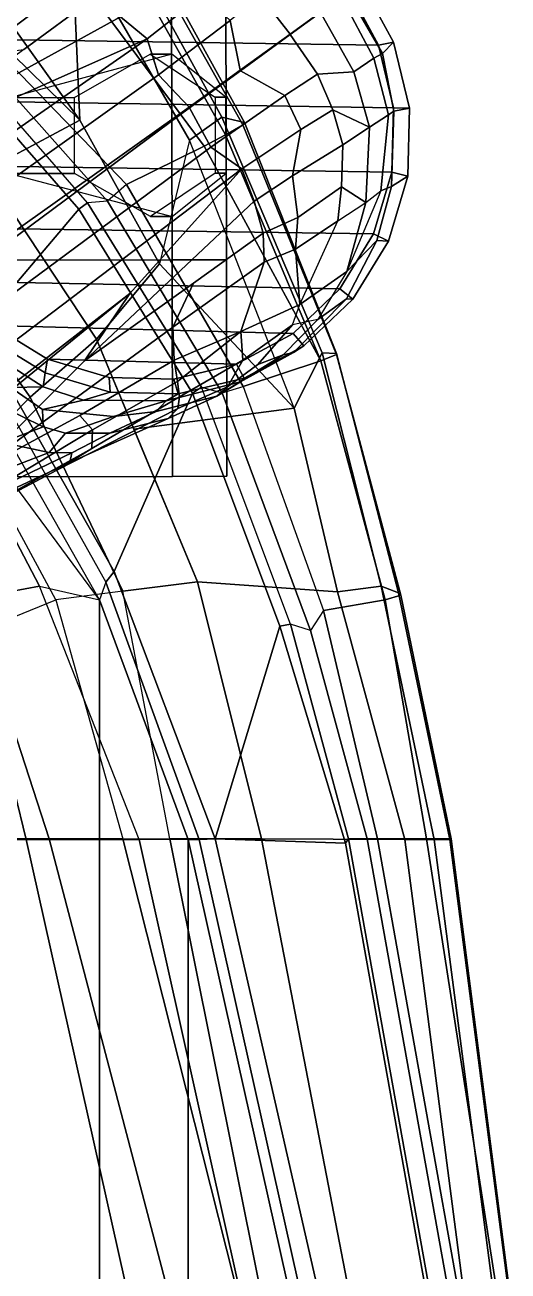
# Model space of a CAD drawing. Header units: inches. Extents: x -15.6 to 12, y -13.7 to 13.7.
# Drawn here: x 10.385 to 11.779, y 4.533 to 8.128 of the extents above; entities that cross this region are included whole.
import ezdxf

# ---------------------------------------------------------------- set-up
doc = ezdxf.new("R2010")
doc.units = ezdxf.units.IN
doc.header["$MEASUREMENT"] = 0
for name, color, linetype in [('SEAT-BASE', 5, 'Continuous'), ('SEAT-CASTER', 5, 'Continuous'), ('SEAT-FABRIC', 5, 'Continuous'), ('SEAT-FRAME', 5, 'Continuous')]:
    doc.layers.add(name, color=color, linetype=linetype)

msp = doc.modelspace()

# ---------------------------------------------------------------- linework, layer by layer
at = {"layer": 'SEAT-BASE'}
for points in [[(11.0652, 8.212, 3.9596), (11.1504, 8.1016, 3.9786), (11.2378, 8.1648, 3.8339), (11.1045, 8.3093, 3.8153)], [(11.3214, 8.2255, 2.5724), (11.4056, 8.0705, 2.5724), (10.1004, 8.0894, 2.5724), (10.1976, 8.2481, 2.5724)], [(10.8989, 8.2155, 4.0332), (10.7645, 8.234, 4.0356), (10.6612, 8.1517, 4.1008), (10.7381, 8.0888, 4.1389)], [(11.3558, 8.2505, 2.6048), (11.3156, 8.2211, 3.5525), (11.4166, 8.0463, 3.4731), (11.4492, 8.0784, 2.6048)], [(11.3558, 8.2505, 2.6048), (11.4492, 8.0784, 2.6048), (11.4056, 8.0705, 2.5724), (11.3214, 8.2255, 2.5724)], [(10.5811, 8.205, 4.0477), (10.3818, 8.0576, 4.1157), (10.0716, 7.8278, 4.209), (10.6612, 8.1517, 4.1008)], [(10.2426, 8.0401, 4.0889), (10.5018, 8.2337, 3.9934), (10.2908, 8.2308, 3.8747), (10.1528, 8.0734, 4.0121)], [(10.5018, 8.2337, 3.9934), (10.2426, 8.0401, 4.0889), (10.3818, 8.0576, 4.1157), (10.5811, 8.205, 4.0477)], [(10.7707, 7.9846, 4.1776), (10.978, 8.1412, 4.059), (10.8989, 8.2155, 4.0332), (10.7381, 8.0888, 4.1389)], [(11.0064, 7.9975, 4.1136), (11.1504, 8.1016, 3.9786), (11.0652, 8.212, 3.9596), (10.978, 8.1412, 4.059)], [(11.3341, 7.9933, 3.8153), (11.3917, 8.0324, 3.6517), (11.2987, 8.2088, 3.6581), (11.2379, 8.1647, 3.8339)], [(11.4166, 8.0463, 3.4731), (11.3156, 8.2211, 3.5525), (11.2987, 8.2088, 3.6581), (11.3917, 8.0324, 3.6517)], [(11.1504, 8.1016, 3.9786), (11.1507, 8.1011, 3.9786), (11.2379, 8.1647, 3.8339), (11.2378, 8.1648, 3.8339)], [(11.3341, 7.9933, 3.8153), (11.2379, 8.1647, 3.8339), (11.1507, 8.1011, 3.9786), (11.2295, 7.986, 3.9596)], [(10.6612, 8.1517, 4.1008), (10.0716, 7.8278, 4.209), (10.2964, 7.8921, 4.2077), (10.7381, 8.0888, 4.1389)], [(10.7707, 7.9846, 4.1776), (10.8596, 7.8907, 4.1833), (11.0064, 7.9975, 4.1136), (10.978, 8.1412, 4.059)], [(11.1504, 8.1016, 3.9786), (11.0064, 7.9975, 4.1136), (11.0072, 7.9963, 4.1136), (11.1507, 8.1011, 3.9786)], [(11.1352, 7.925, 4.059), (11.2295, 7.986, 3.9596), (11.1507, 8.1011, 3.9786), (11.0072, 7.9963, 4.1136)], [(1.2953, 1.5183, 6.6264), (10.7381, 8.0888, 4.1389), (10.2964, 7.8921, 4.2077), (1.1848, 1.6988, 6.5161)], [(10.7707, 7.9846, 4.1776), (10.7381, 8.0888, 4.1389), (1.2953, 1.5183, 6.6264), (1.4887, 1.3703, 6.6746)], [(11.449, 7.8896, 2.5724), (10.0476, 7.9111, 2.5724), (10.1004, 8.0894, 2.5724), (11.4056, 8.0705, 2.5724)], [(11.4492, 8.0784, 2.6048), (11.4949, 7.888, 2.6048), (11.449, 7.8896, 2.5724), (11.4056, 8.0705, 2.5724)], [(11.4949, 7.888, 2.6048), (11.4492, 8.0784, 2.6048), (11.4166, 8.0463, 3.4731), (11.4502, 7.8792, 3.533)], [(11.434, 7.8688, 3.6164), (11.3917, 8.0324, 3.6517), (11.3341, 7.9933, 3.8153), (11.3793, 7.8339, 3.7698)], [(11.434, 7.8688, 3.6164), (11.4502, 7.8792, 3.533), (11.4166, 8.0463, 3.4731), (11.3917, 8.0324, 3.6517)], [(10.8596, 7.8907, 4.1833), (10.7707, 7.9846, 4.1776), (1.4887, 1.3703, 6.6746), (1.581, 1.2915, 6.6862)], [(10.8596, 7.8907, 4.1833), (10.8603, 7.8897, 4.1833), (11.0072, 7.9963, 4.1136), (11.0064, 7.9975, 4.1136)], [(11.1352, 7.925, 4.059), (11.0072, 7.9963, 4.1136), (10.8603, 7.8897, 4.1833), (10.9221, 7.7762, 4.1776)], [(11.2739, 7.8836, 3.9343), (11.2295, 7.986, 3.9596), (11.1352, 7.925, 4.059), (11.1813, 7.8267, 4.0332)], [(11.2739, 7.8836, 3.9343), (11.3793, 7.8339, 3.7698), (11.3341, 7.9933, 3.8153), (11.2295, 7.986, 3.9596)], [(11.449, 7.8896, 2.5724), (11.4442, 7.7036, 2.5724), (10.0427, 7.7251, 2.5724), (10.0476, 7.9111, 2.5724)], [(11.0112, 7.713, 4.1389), (11.1813, 7.8267, 4.0332), (11.1352, 7.925, 4.059), (10.9221, 7.7762, 4.1776)], [(10.8596, 7.8907, 4.1833), (1.581, 1.2915, 6.6862), (1.7169, 1.1045, 6.6862), (10.8603, 7.8897, 4.1833)], [(1.7169, 1.1045, 6.6862), (1.7632, 0.9924, 6.6746), (10.9221, 7.7762, 4.1776), (10.8603, 7.8897, 4.1833)], [(11.2739, 7.8836, 3.9343), (11.1813, 7.8267, 4.0332), (11.1575, 7.6932, 4.0356), (11.3026, 7.782, 3.8963)], [(11.2739, 7.8836, 3.9343), (11.3026, 7.782, 3.8963), (11.3793, 7.8339, 3.7698), (11.2739, 7.8836, 3.9343)], [(11.4123, 7.65, 3.601), (11.4429, 7.6622, 3.477), (11.4502, 7.8792, 3.533), (11.434, 7.8688, 3.6164)], [(11.4949, 7.888, 2.6048), (11.4502, 7.8792, 3.533), (11.4429, 7.6622, 3.477), (11.4898, 7.6923, 2.6048)], [(11.4949, 7.888, 2.6048), (11.4898, 7.6923, 2.6048), (11.4442, 7.7036, 2.5724), (11.449, 7.8896, 2.5724)], [(11.4123, 7.65, 3.601), (11.434, 7.8688, 3.6164), (11.3793, 7.8339, 3.7698), (11.3691, 7.6165, 3.6932)], [(11.0112, 7.713, 4.1389), (11.0472, 7.6204, 4.1008), (11.1575, 7.6932, 4.0356), (11.1813, 7.8267, 4.0332)], [(11.2989, 7.6611, 3.859), (11.3691, 7.6165, 3.6932), (11.3793, 7.8339, 3.7698), (11.3026, 7.782, 3.8963)], [(1.7632, 0.9924, 6.6746), (1.8442, 0.7627, 6.6264), (11.0112, 7.713, 4.1389), (10.9221, 7.7762, 4.1776)], [(11.2989, 7.6611, 3.859), (11.3026, 7.782, 3.8963), (11.1575, 7.6932, 4.0356), (11.1727, 7.5727, 3.9782)], [(1.9818, 0.6018, 6.5161), (10.6876, 7.3537, 4.2077), (11.0112, 7.713, 4.1389), (1.8442, 0.7627, 6.6264)], [(11.3913, 7.5252, 2.5724), (10.0861, 7.5441, 2.5724), (10.0427, 7.7251, 2.5724), (11.4442, 7.7036, 2.5724)], [(11.0112, 7.713, 4.1389), (10.6876, 7.3537, 4.2077), (10.5569, 7.1597, 4.209), (11.0472, 7.6204, 4.1008)], [(11.4898, 7.6923, 2.6048), (11.4342, 7.5046, 2.6048), (11.3913, 7.5252, 2.5724), (11.4442, 7.7036, 2.5724)], [(11.0732, 7.5278, 4.0477), (11.1727, 7.5727, 3.9782), (11.1575, 7.6932, 4.0356), (11.0472, 7.6204, 4.1008)], [(11.2989, 7.6611, 3.859), (11.1727, 7.5727, 3.9782), (11.1664, 7.4813, 3.9225), (11.288, 7.5636, 3.8095)], [(11.2989, 7.6611, 3.859), (11.288, 7.5636, 3.8095), (11.3691, 7.6165, 3.6932), (11.2989, 7.6611, 3.859)], [(11.4009, 7.5069, 3.3865), (11.4429, 7.6622, 3.477), (11.4123, 7.65, 3.601), (11.314, 7.417, 3.5516)], [(11.4342, 7.5046, 2.6048), (11.4898, 7.6923, 2.6048), (11.4429, 7.6622, 3.477), (11.4009, 7.5069, 3.3865)], [(11.4123, 7.65, 3.601), (11.314, 7.417, 3.5516), (11.3691, 7.6165, 3.6932), (11.4123, 7.65, 3.601)], [(11.0472, 7.6204, 4.1008), (10.5569, 7.1597, 4.209), (10.8714, 7.3838, 4.1157), (11.0732, 7.5278, 4.0477)], [(11.3691, 7.6165, 3.6932), (11.314, 7.417, 3.5516), (11.1784, 7.3215, 3.7066), (11.288, 7.5636, 3.8095)], [(11.0732, 7.5278, 4.0477), (11.0759, 7.4435, 3.9934), (11.1664, 7.4813, 3.9225), (11.1727, 7.5727, 3.9782)], [(11.1784, 7.3215, 3.7066), (11.288, 7.5636, 3.8095), (11.1664, 7.4813, 3.9225), (11.1784, 7.3215, 3.7066)], [(11.3913, 7.5252, 2.5724), (11.2941, 7.3666, 2.5724), (10.1703, 7.3892, 2.5724), (10.0861, 7.5441, 2.5724)], [(11.0732, 7.5278, 4.0477), (10.8714, 7.3838, 4.1157), (10.8117, 7.2567, 4.0889), (11.0759, 7.4435, 3.9934)], [(11.4342, 7.5046, 2.6048), (11.3319, 7.3376, 2.6048), (11.2941, 7.3666, 2.5724), (11.3913, 7.5252, 2.5724)], [(11.1784, 7.3215, 3.7066), (11.1664, 7.4813, 3.9225), (11.0759, 7.4435, 3.9934), (11.008, 7.2436, 3.8747)], [(11.3128, 7.3383, 3.2725), (11.4009, 7.5069, 3.3865), (11.314, 7.417, 3.5516), (11.2307, 7.2786, 3.4479)], [(11.4342, 7.5046, 2.6048), (11.4009, 7.5069, 3.3865), (11.3128, 7.3383, 3.2725), (11.3319, 7.3376, 2.6048)], [(10.8157, 7.161, 4.0121), (11.008, 7.2436, 3.8747), (11.0759, 7.4435, 3.9934), (10.8117, 7.2567, 4.0889)], [(11.314, 7.417, 3.5516), (11.2307, 7.2786, 3.4479), (11.1577, 7.263, 3.6344), (11.1784, 7.3215, 3.7066)], [(11.1591, 7.2385, 2.5724), (10.2917, 7.2612, 2.5724), (10.1703, 7.3892, 2.5724), (11.2941, 7.3666, 2.5724)], [(10.2295, 6.8314, 4.2497), (10.8117, 7.2567, 4.0889), (10.8714, 7.3838, 4.1157), (10.5569, 7.1597, 4.209)], [(1.9818, 0.6018, 6.5161), (2.1183, 0.6616, 6.4477), (9.3076, 6.2305, 4.5256), (10.6876, 7.3537, 4.2077)], [(10.6876, 7.3537, 4.2077), (9.3076, 6.2305, 4.5256), (10.2295, 6.8314, 4.2497), (10.5569, 7.1597, 4.209)], [(11.1598, 7.1832, 3.2632), (11.3128, 7.3383, 3.2725), (11.2307, 7.2786, 3.4479), (11.1305, 7.1762, 3.4209)], [(11.3319, 7.3376, 2.6048), (11.1899, 7.2028, 2.6048), (11.1591, 7.2385, 2.5724), (11.2941, 7.3666, 2.5724)], [(11.1899, 7.2028, 2.6048), (11.3319, 7.3376, 2.6048), (11.3128, 7.3383, 3.2725), (11.1598, 7.1832, 3.2632)], [(11.1577, 7.263, 3.6344), (11.1784, 7.3215, 3.7066), (11.008, 7.2436, 3.8747), (11.0144, 7.1613, 3.7177)], [(11.1305, 7.1762, 3.4209), (11.2307, 7.2786, 3.4479), (11.1577, 7.263, 3.6344), (11.057, 7.1488, 3.5709)], [(10.8117, 7.2567, 4.0889), (10.2295, 6.8314, 4.2497), (10.544, 7.0015, 4.1297), (10.8157, 7.161, 4.0121)], [(10.444, 7.1244, 2.6048), (10.277, 7.2267, 2.6048), (10.2917, 7.2612, 2.5724), (10.4503, 7.164, 2.5724)], [(11.1591, 7.2385, 2.5724), (10.9956, 7.1497, 2.5724), (10.4503, 7.164, 2.5724), (10.2917, 7.2612, 2.5724)], [(11.008, 7.2436, 3.8747), (10.8157, 7.161, 4.0121), (10.8255, 7.0998, 3.9284), (11.008, 7.2436, 3.8747)], [(10.8312, 7.0551, 3.8395), (11.0144, 7.1613, 3.7177), (11.008, 7.2436, 3.8747), (10.8255, 7.0998, 3.9284)], [(10.9698, 7.0841, 3.5956), (11.057, 7.1488, 3.5709), (11.1577, 7.263, 3.6344), (11.0144, 7.1613, 3.7177)], [(11.1899, 7.2028, 2.6048), (11.0178, 7.1094, 2.6048), (10.9956, 7.1497, 2.5724), (11.1591, 7.2385, 2.5724)], [(10.2531, 7.2025, 2.9051), (10.4384, 7.0846, 2.9578), (10.3451, 7.0818, 3.053), (10.1498, 7.2051, 3.0153)], [(10.444, 7.1244, 2.6048), (10.4384, 7.0846, 2.9578), (10.2531, 7.2025, 2.9051), (10.277, 7.2267, 2.6048)], [(11.1899, 7.2028, 2.6048), (11.1598, 7.1832, 3.2632), (11.0076, 7.0989, 3.1412), (11.0178, 7.1094, 2.6048)], [(10.6317, 7.0688, 2.6048), (10.444, 7.1244, 2.6048), (10.4503, 7.164, 2.5724), (10.6287, 7.1112, 2.5724)], [(10.8147, 7.1063, 2.5724), (10.6287, 7.1112, 2.5724), (10.4503, 7.164, 2.5724), (10.9956, 7.1497, 2.5724)], [(10.5801, 6.96, 4.0508), (10.8255, 7.0998, 3.9284), (10.8157, 7.161, 4.0121), (10.544, 7.0015, 4.1297)], [(10.9698, 7.0841, 3.5956), (11.0144, 7.1613, 3.7177), (10.8312, 7.0551, 3.8395), (10.8262, 7.0221, 3.7598)], [(11.0076, 7.0989, 3.1412), (11.1598, 7.1832, 3.2632), (11.1305, 7.1762, 3.4209), (10.9392, 7.057, 3.395)], [(11.057, 7.1488, 3.5709), (10.9698, 7.0841, 3.5956), (10.9392, 7.057, 3.395), (11.1305, 7.1762, 3.4209)], [(10.444, 7.1244, 2.6048), (10.6317, 7.0688, 2.6048), (10.5547, 7.0456, 3.0201), (10.4384, 7.0846, 2.9578)], [(11.0178, 7.1094, 2.6048), (10.8274, 7.0637, 2.6048), (10.8147, 7.1063, 2.5724), (10.9956, 7.1497, 2.5724)], [(10.4384, 7.0846, 2.9578), (10.5547, 7.0456, 3.0201), (10.4361, 7.019, 3.1629), (10.3451, 7.0818, 3.053)], [(10.5783, 6.9067, 3.9476), (10.8312, 7.0551, 3.8395), (10.8255, 7.0998, 3.9284), (10.5801, 6.96, 4.0508)], [(10.8274, 7.0637, 2.6048), (10.6317, 7.0688, 2.6048), (10.6287, 7.1112, 2.5724), (10.8147, 7.1063, 2.5724)], [(10.7639, 7.0134, 3.2382), (10.7929, 7.0435, 3.0257), (11.0076, 7.0989, 3.1412), (10.9392, 7.057, 3.395)], [(10.8274, 7.0637, 2.6048), (11.0178, 7.1094, 2.6048), (11.0076, 7.0989, 3.1412), (10.7929, 7.0435, 3.0257)], [(10.7986, 6.9931, 3.6981), (10.9392, 7.057, 3.395), (10.9698, 7.0841, 3.5956), (10.8262, 7.0221, 3.7598)], [(10.4384, 6.9684, 3.297), (10.3115, 7.0306, 3.1548), (10.3451, 7.0818, 3.053), (10.4361, 7.019, 3.1629)], [(10.4771, 6.8434, 3.9252), (10.8262, 7.0221, 3.7598), (10.8312, 7.0551, 3.8395), (10.5783, 6.9067, 3.9476)], [(10.8274, 7.0637, 2.6048), (10.7929, 7.0435, 3.0257), (10.5547, 7.0456, 3.0201), (10.6317, 7.0688, 2.6048)], [(10.7639, 7.0134, 3.2382), (10.9392, 7.057, 3.395), (10.7986, 6.9931, 3.6981), (10.6303, 6.9502, 3.4853)], [(10.212, 6.9666, 3.2423), (10.3115, 7.0306, 3.1548), (10.4384, 6.9684, 3.297), (10.3195, 6.9237, 3.3711)], [(10.4361, 7.019, 3.1629), (10.5547, 7.0456, 3.0201), (10.7929, 7.0435, 3.0257), (10.6407, 6.9987, 3.2302)], [(10.5022, 6.9501, 3.3761), (10.4384, 6.9684, 3.297), (10.4361, 7.019, 3.1629), (10.6407, 6.9987, 3.2302)], [(10.5151, 6.8662, 3.8366), (10.7986, 6.9931, 3.6981), (10.8262, 7.0221, 3.7598), (10.4771, 6.8434, 3.9252)], [(10.5022, 6.9501, 3.3761), (10.6407, 6.9987, 3.2302), (10.7639, 7.0134, 3.2382), (10.6303, 6.9502, 3.4853)], [(10.7929, 7.0435, 3.0257), (10.7639, 7.0134, 3.2382), (10.6407, 6.9987, 3.2302), (10.7929, 7.0435, 3.0257)], [(10.5801, 6.96, 4.0508), (10.544, 7.0015, 4.1297), (10.2295, 6.8314, 4.2497), (10.0817, 6.6598, 4.2317)], [(10.5209, 6.894, 3.6521), (10.6303, 6.9502, 3.4853), (10.7986, 6.9931, 3.6981), (10.5151, 6.8662, 3.8366)], [(10.5783, 6.9067, 3.9476), (10.5801, 6.96, 4.0508), (10.0817, 6.6598, 4.2317), (10.2641, 6.7322, 4.0827)], [(10.4384, 6.9684, 3.297), (10.5022, 6.9501, 3.3761), (10.4555, 6.8944, 3.5576), (10.3195, 6.9237, 3.3711)], [(10.6303, 6.9502, 3.4853), (10.5209, 6.894, 3.6521), (10.4555, 6.8944, 3.5576), (10.5022, 6.9501, 3.3761)], [(10.1205, 6.8372, 3.4546), (10.3195, 6.9237, 3.3711), (10.4555, 6.8944, 3.5576), (10.2754, 6.8251, 3.6382)], [(10.4771, 6.8434, 3.9252), (10.5783, 6.9067, 3.9476), (10.2641, 6.7322, 4.0827), (10.1827, 6.6878, 4.0514)], [(10.2754, 6.8251, 3.6382), (10.4555, 6.8944, 3.5576), (10.5209, 6.894, 3.6521), (10.2432, 6.7614, 3.887)], [(10.5209, 6.894, 3.6521), (10.5151, 6.8662, 3.8366), (10.3004, 6.7661, 3.9362), (10.2432, 6.7614, 3.887)], [(10.5151, 6.8662, 3.8366), (10.4771, 6.8434, 3.9252), (10.3299, 6.7656, 3.9883), (10.3004, 6.7661, 3.9362)]]:
    msp.add_3dface(points, dxfattribs=at)
at = {"layer": 'SEAT-CASTER'}
for points in [[(10.9649, 8.201, 1.2525), (10.9665, 7.451, 1.2525), (8.4665, 7.4459, 1.2525), (8.465, 8.1959, 1.2525)], [(10.3405, 7.9184, 2.3462), (10.528, 7.9188, 2.7837), (10.7465, 8.0443, 2.7837), (10.809, 8.0444, 1.8775)], [(10.809, 8.0444, 1.8775), (10.7465, 8.0443, 2.7837), (10.9343, 7.9196, 2.7837), (10.9655, 7.9197, 1.2525)], [(10.341, 7.6997, 2.3462), (10.5285, 7.7001, 2.7837), (10.528, 7.9188, 2.7837), (10.3405, 7.9184, 2.3462)], [(10.9655, 7.9197, 1.2525), (10.9343, 7.9196, 2.7837), (10.9347, 7.7009, 2.7837), (10.966, 7.701, 1.2525)], [(10.81, 7.5756, 1.8775), (10.7475, 7.5755, 2.7837), (10.5285, 7.7001, 2.7837), (10.341, 7.6997, 2.3462)], [(10.966, 7.701, 1.2525), (10.9347, 7.7009, 2.7837), (10.7475, 7.5755, 2.7837), (10.81, 7.5756, 1.8775)]]:
    msp.add_3dface(points, dxfattribs=at)
at = {"layer": 'SEAT-CASTER', "linetype": 'Continuous'}
for points in [[(10.3399, 8.1997, 2.3462), (10.3415, 7.4497, 2.3462), (10.8102, 7.4506, 1.8775), (10.8087, 8.2006, 1.8775)], [(10.8087, 8.2006, 1.8775), (10.8102, 7.4506, 1.8775), (10.9665, 7.451, 1.2525), (10.9649, 8.201, 1.2525)], [(10.8102, 7.4506, 0.6275), (10.8115, 6.8256, 0.6275), (10.3427, 6.8247, 0.1588), (10.3415, 7.4497, 0.1588)], [(10.3415, 7.4497, 2.3462), (10.3427, 6.8247, 2.3462), (10.8115, 6.8256, 1.8775), (10.8102, 7.4506, 1.8775)], [(10.9665, 7.451, 1.2525), (10.9677, 6.826, 1.2525), (10.8115, 6.8256, 0.6275), (10.8102, 7.4506, 0.6275)], [(10.8102, 7.4506, 1.8775), (10.8115, 6.8256, 1.8775), (10.9677, 6.826, 1.2525), (10.9665, 7.451, 1.2525)]]:
    msp.add_3dface(points, dxfattribs=at)
at = {"layer": 'SEAT-CASTER'}
for points, invisible_edges in [([(10.3415, 7.4497, 0.1588), (8.654, 7.4463, 1.8775), (9.0915, 7.4472, 2.3462), (10.8102, 7.4506, 0.6275)], 5), ([(10.8102, 7.4506, 0.6275), (9.0915, 7.4472, 2.3462), (9.7165, 7.4484, 2.5025), (10.9665, 7.451, 1.2525)], 5), ([(10.9665, 7.451, 1.2525), (9.7165, 7.4484, 2.5025), (10.3415, 7.4497, 2.3462), (10.8102, 7.4506, 1.8775)], 1), ([(8.6552, 6.8213, 1.8775), (10.3427, 6.8247, 0.1588), (10.8115, 6.8256, 0.6275), (9.0927, 6.8222, 2.3462)], 5), ([(9.0927, 6.8222, 2.3462), (10.8115, 6.8256, 0.6275), (10.9677, 6.826, 1.2525), (9.7177, 6.8234, 2.5025)], 5), ([(9.7177, 6.8234, 2.5025), (10.9677, 6.826, 1.2525), (10.8115, 6.8256, 1.8775), (10.3427, 6.8247, 2.3462)], 1)]:
    msp.add_3dface(points, dxfattribs=dict(at, invisible_edges=invisible_edges))
at = {"layer": 'SEAT-FABRIC'}
for points in [[(10.078, 7.1756, 18.0248), (10.4272, 6.5089, 17.7985), (10.6002, 6.47, 17.7386), (10.1623, 7.2415, 17.9798)], [(10.2221, 7.2253, 17.9044), (10.6184, 6.5204, 17.6752), (10.6002, 6.47, 17.7386), (10.1623, 7.2415, 17.9798)], [(10.078, 7.1756, 18.0248), (10.078, -7.1756, 18.0248), (10.6002, -6.47, 17.7386), (10.6002, 6.47, 17.7386)], [(10.6002, 6.47, 17.7386), (10.8565, 5.7785, 17.5662), (10.8879, 5.7785, 17.4995), (10.6184, 6.5204, 17.6752)], [(10.8565, 5.7785, 17.5662), (10.6002, 6.47, 17.7386), (10.6002, -6.47, 17.7386), (10.8565, -5.7785, 17.5662)], [(11.141, 4.5049, 17.3663), (11.1724, 4.5049, 17.2996), (10.8879, 5.7785, 17.4995), (10.8565, 5.7785, 17.5662)], [(10.8565, 5.7785, 17.5662), (10.8565, -5.7785, 17.5662), (11.141, -4.5049, 17.3663), (11.141, 4.5049, 17.3663)]]:
    msp.add_3dface(points, dxfattribs=at)
at = {"layer": 'SEAT-FRAME'}
for points in [[(10.521, 8.3847, 17.3208), (10.5436, 7.8541, 17.3063), (10.2111, 8.3194, 17.5881), (10.056, 8.9067, 17.6268)], [(10.8604, 7.796, 17.0774), (10.521, 8.3847, 17.3208), (10.6297, 8.4538, 17.3392), (10.9536, 7.8625, 17.1004)], [(10.6636, 8.4627, 17.6132), (10.6193, 8.426, 17.7474), (10.9644, 7.8116, 17.5128), (11.0136, 7.8397, 17.3549)], [(10.6727, 8.476, 17.4673), (11.0187, 7.8467, 17.2303), (10.9536, 7.8625, 17.1004), (10.6297, 8.4538, 17.3392)], [(11.0187, 7.8467, 17.2303), (10.6727, 8.476, 17.4673), (10.6636, 8.4627, 17.6132), (11.0136, 7.8397, 17.3549)], [(10.9644, 7.8116, 17.5128), (10.6193, 8.426, 17.7474), (10.4918, 8.3327, 17.932), (10.9023, 7.779, 17.6176)], [(10.7741, 7.4391, 17.0743), (10.5436, 7.8541, 17.3063), (10.521, 8.3847, 17.3208), (10.8604, 7.796, 17.0774)], [(10.1565, 8.2339, 17.5755), (10.2111, 8.3194, 17.5881), (10.5436, 7.8541, 17.3063)], [(10.6784, 7.6681, 17.8403), (10.9023, 7.779, 17.6176), (10.4918, 8.3327, 17.932), (10.2203, 8.1426, 18.1284)], [(10.5436, 7.8541, 17.3063), (10.2693, 7.7074, 17.3514), (9.896, 8.0419, 17.5531), (10.1565, 8.2339, 17.5755)], [(10.2203, 8.1426, 18.1284), (10.6784, 7.6681, 17.8403), (10.6239, 7.62, 17.8738), (10.1817, 8.1159, 18.142)], [(10.5409, 7.5966, 17.8805), (10.5657, 7.6155, 17.8623), (10.1473, 8.0951, 18.1183), (10.1256, 8.0727, 18.1366)], [(10.1817, 8.1159, 18.142), (10.6239, 7.62, 17.8738), (10.5657, 7.6155, 17.8623), (10.1473, 8.0951, 18.1183)], [(10.5409, 7.5966, 17.8805), (10.1256, 8.0727, 18.1366), (9.7463, 7.7775, 18.1593), (10.2454, 7.2487, 17.9392)], [(10.7741, 7.4391, 17.0743), (10.592, 7.2216, 17.1019), (10.2693, 7.7074, 17.3514), (10.5436, 7.8541, 17.3063)], [(10.9536, 7.8625, 17.1004), (11.2429, 7.1822, 16.9033), (11.1619, 7.0226, 16.824), (10.8604, 7.796, 17.0774)], [(11.2841, 7.1806, 17.0258), (11.2429, 7.1822, 16.9033), (10.9536, 7.8625, 17.1004), (11.0187, 7.8467, 17.2303)], [(11.2839, 7.1772, 17.0996), (11.0136, 7.8397, 17.3549), (10.9644, 7.8116, 17.5128), (11.2388, 7.1589, 17.283)], [(11.0187, 7.8467, 17.2303), (11.0136, 7.8397, 17.3549), (11.2839, 7.1772, 17.0996), (11.2841, 7.1806, 17.0258)], [(10.9023, 7.779, 17.6176), (11.2388, 7.1589, 17.283), (10.9644, 7.8116, 17.5128), (10.9023, 7.779, 17.6176)], [(10.6784, 7.6681, 17.8403), (11.0146, 7.0847, 17.5825), (11.2388, 7.1589, 17.283), (10.9023, 7.779, 17.6176)], [(10.7741, 7.4391, 17.0743), (10.7741, 7.4391, 17.0743), (11.1619, 7.0226, 16.824), (10.8604, 7.796, 17.0774)], [(10.4004, 7.0546, 17.2213), (10.0283, 7.5779, 17.4716), (10.2693, 7.7074, 17.3514), (10.592, 7.2216, 17.1019)], [(10.6239, 7.62, 17.8738), (10.9545, 7.0669, 17.6321), (11.0146, 7.0847, 17.5825), (10.6784, 7.6681, 17.8403)], [(10.8687, 7.0657, 17.6395), (10.5409, 7.5966, 17.8805), (10.2454, 7.2487, 17.9392), (10.6426, 6.5509, 17.709)], [(10.5409, 7.5966, 17.8805), (10.8687, 7.0657, 17.6395), (10.8945, 7.0834, 17.6213), (10.5657, 7.6155, 17.8623)], [(10.5657, 7.6155, 17.8623), (10.8945, 7.0834, 17.6213), (10.9545, 7.0669, 17.6321), (10.6239, 7.62, 17.8738)], [(10.4004, 7.0546, 17.2213), (10.2441, 6.8958, 17.4352), (9.8279, 7.4662, 17.665), (10.0283, 7.5779, 17.4716)], [(11.1619, 7.0226, 16.824), (10.7, 6.962, 17.0032), (10.592, 7.2216, 17.1019), (10.7741, 7.4391, 17.0743)], [(10.6184, 6.5204, 17.6752), (10.6426, 6.5509, 17.709), (10.2454, 7.2487, 17.9392), (10.2221, 7.2253, 17.9044)], [(10.592, 7.2216, 17.1019), (10.8835, 6.5214, 16.8357), (10.6682, 6.495, 17.0035), (10.4004, 7.0546, 17.2213)], [(10.2193, 6.471, 17.734), (10.4272, 6.5089, 17.7985), (10.078, 7.1756, 18.0248), (9.8898, 7.1016, 17.9829)], [(11.2472, 6.4388, 17.3745), (11.4245, 6.4697, 17.1233), (11.2388, 7.1589, 17.283), (11.0146, 7.0847, 17.5825)], [(11.1619, 7.0226, 16.824), (11.2429, 7.1822, 16.9033), (11.413, 6.5095, 16.7413), (11.2868, 6.4928, 16.7037)], [(11.2839, 7.1772, 17.0996), (11.2388, 7.1589, 17.283), (11.4245, 6.4697, 17.1233), (11.4695, 6.4828, 16.911)], [(11.2841, 7.1806, 17.0258), (11.4628, 6.4901, 16.8375), (11.413, 6.5095, 16.7413), (11.2429, 7.1822, 16.9033)], [(11.4628, 6.4901, 16.8375), (11.2841, 7.1806, 17.0258), (11.2839, 7.1772, 17.0996), (11.4695, 6.4828, 16.911)], [(11.0146, 7.0847, 17.5825), (11.2472, 6.4388, 17.3745), (11.2096, 6.3813, 17.41), (10.9545, 7.0669, 17.6321)], [(10.4004, 7.0546, 17.2213), (10.6682, 6.495, 17.0035), (10.4745, 6.4694, 17.2855), (10.2441, 6.8958, 17.4352)], [(11.1206, 6.3935, 17.4157), (10.8687, 7.0657, 17.6395), (10.6426, 6.5509, 17.709), (10.9341, 5.7797, 17.5368)], [(11.1206, 6.3935, 17.4157), (11.1514, 6.3994, 17.3976), (10.8945, 7.0834, 17.6213), (10.8687, 7.0657, 17.6395)], [(10.9545, 7.0669, 17.6321), (11.2096, 6.3813, 17.41), (11.1514, 6.3994, 17.3976), (10.8945, 7.0834, 17.6213)], [(11.1619, 7.0226, 16.824), (11.2868, 6.4928, 16.7037), (10.8835, 6.5214, 16.8357), (10.7, 6.962, 17.0032)], [(10.0529, 6.7724, 17.4915), (10.2589, 6.3818, 17.3719), (10.4745, 6.4694, 17.2855), (10.2441, 6.8958, 17.4352)], [(10.8879, 5.7785, 17.4995), (10.9341, 5.7797, 17.5368), (10.6426, 6.5509, 17.709), (10.6184, 6.5204, 17.6752)], [(10.2193, 6.471, 17.734), (10.3888, 5.7785, 17.5108), (10.7145, 5.7785, 17.6064), (10.4272, 6.5089, 17.7985)], [(10.7145, 5.7785, 17.6064), (10.4272, 6.5089, 17.7985), (10.6002, 6.47, 17.7386), (10.8565, 5.7785, 17.5662)], [(11.0675, 5.78, 16.5552), (10.8039, 5.78, 16.7413), (10.6682, 6.495, 17.0035), (10.8835, 6.5214, 16.8357)], [(11.4819, 5.7785, 16.5138), (11.0675, 5.78, 16.5552), (10.8835, 6.5214, 16.8357), (11.2868, 6.4928, 16.7037)], [(11.4819, 5.7785, 16.5138), (11.2868, 6.4928, 16.7037), (11.413, 6.5095, 16.7413), (11.5666, 5.7785, 16.565)], [(11.6112, 5.7785, 16.6534), (11.5666, 5.7785, 16.565), (11.413, 6.5095, 16.7413), (11.4628, 6.4901, 16.8375)], [(10.4745, 6.4694, 17.2855), (10.6674, 5.78, 17.0887), (10.8039, 5.78, 16.7413), (10.6682, 6.495, 17.0035)], [(11.6154, 5.7798, 16.7238), (11.4695, 6.4828, 16.911), (11.4245, 6.4697, 17.1233), (11.5444, 5.7798, 16.9799)], [(11.4628, 6.4901, 16.8375), (11.4695, 6.4828, 16.911), (11.6154, 5.7798, 16.7238), (11.6112, 5.7785, 16.6534)], [(10.0527, 5.7785, 17.4635), (10.3888, 5.7785, 17.5108), (10.2193, 6.471, 17.734), (9.9074, 6.41, 17.6319)], [(10.4745, 6.4694, 17.2855), (10.6674, 5.78, 17.0887), (10.4555, 5.78, 17.2438), (10.2589, 6.3818, 17.3719)], [(11.2096, 6.3813, 17.41), (11.3727, 5.7798, 17.2463), (11.4022, 5.7798, 17.2045), (11.2472, 6.4388, 17.3745)], [(11.2472, 6.4388, 17.3745), (11.4022, 5.7798, 17.2045), (11.5444, 5.7798, 16.9799), (11.4245, 6.4697, 17.1233)], [(9.8555, 6.3476, 17.276), (10.2589, 6.3818, 17.3719), (10.4555, 5.78, 17.2438), (10.0522, 5.78, 17.1759)], [(11.31, 5.7671, 17.2627), (11.1206, 6.3935, 17.4157), (10.9341, 5.7797, 17.5368), (11.31, 5.7671, 17.2627)], [(11.3193, 5.7798, 17.229), (11.1514, 6.3994, 17.3976), (11.1206, 6.3935, 17.4157), (11.31, 5.7671, 17.2627)], [(11.1514, 6.3994, 17.3976), (11.3193, 5.7798, 17.229), (11.3727, 5.7798, 17.2463), (11.2096, 6.3813, 17.41)], [(10.4555, 5.78, 17.2438), (10.7902, 4.5049, 17.0211), (10.3604, 4.5049, 16.9646), (10.0522, 5.78, 17.1759)], [(10.6733, 4.5049, 17.3109), (10.3888, 5.7785, 17.5108), (10.0527, 5.7785, 17.4635), (10.3372, 4.5049, 17.2636)], [(10.999, 4.5049, 17.4065), (10.7145, 5.7785, 17.6064), (10.3888, 5.7785, 17.5108), (10.6733, 4.5049, 17.3109)], [(10.6674, 5.78, 17.0887), (10.9899, 4.5049, 16.8657), (10.7902, 4.5049, 17.0211), (10.4555, 5.78, 17.2438)], [(10.8039, 5.78, 16.7413), (11.0591, 4.5049, 16.5392), (10.9899, 4.5049, 16.8657), (10.6674, 5.78, 17.0887)], [(10.999, 4.5049, 17.4065), (11.141, 4.5049, 17.3663), (10.8565, 5.7785, 17.5662), (10.7145, 5.7785, 17.6064)], [(11.0675, 5.78, 16.5552), (11.3139, 4.5049, 16.3238), (11.0591, 4.5049, 16.5392), (10.8039, 5.78, 16.7413)], [(11.1724, 4.5049, 17.2996), (11.2287, 4.4884, 17.3341), (10.9341, 5.7797, 17.5368), (10.8879, 5.7785, 17.4995)], [(11.2287, 4.4884, 17.3341), (11.5389, 4.4923, 16.9781), (11.31, 5.7671, 17.2627), (10.9341, 5.7797, 17.5368)], [(11.4819, 5.7785, 16.5138), (11.6474, 4.5049, 16.3099), (11.3139, 4.5049, 16.3238), (11.0675, 5.78, 16.5552)], [(11.5389, 4.4923, 16.9781), (11.5481, 4.5049, 16.9444), (11.3193, 5.7798, 17.229), (11.31, 5.7671, 17.2627)], [(11.3193, 5.7798, 17.229), (11.5481, 4.5049, 16.9444), (11.6016, 4.5049, 16.9617), (11.3727, 5.7798, 17.2463)], [(11.4022, 5.7798, 17.2045), (11.3727, 5.7798, 17.2463), (11.6016, 4.5049, 16.9617), (11.631, 4.5049, 16.9199)], [(11.631, 4.5049, 16.9199), (11.7417, 4.5049, 16.7342), (11.5444, 5.7798, 16.9799), (11.4022, 5.7798, 17.2045)], [(11.6474, 4.5049, 16.3099), (11.4819, 5.7785, 16.5138), (11.5666, 5.7785, 16.565), (11.7321, 4.5049, 16.3611)], [(11.7417, 4.5049, 16.7342), (11.7794, 4.5049, 16.5213), (11.6154, 5.7798, 16.7238), (11.5444, 5.7798, 16.9799)], [(11.7321, 4.5049, 16.3611), (11.5666, 5.7785, 16.565), (11.6112, 5.7785, 16.6534), (11.7767, 4.5049, 16.4495)], [(11.6154, 5.7798, 16.7238), (11.7794, 4.5049, 16.5213), (11.7767, 4.5049, 16.4495), (11.6112, 5.7785, 16.6534)]]:
    msp.add_3dface(points, dxfattribs=at)

doc.saveas('drawing.dxf')
